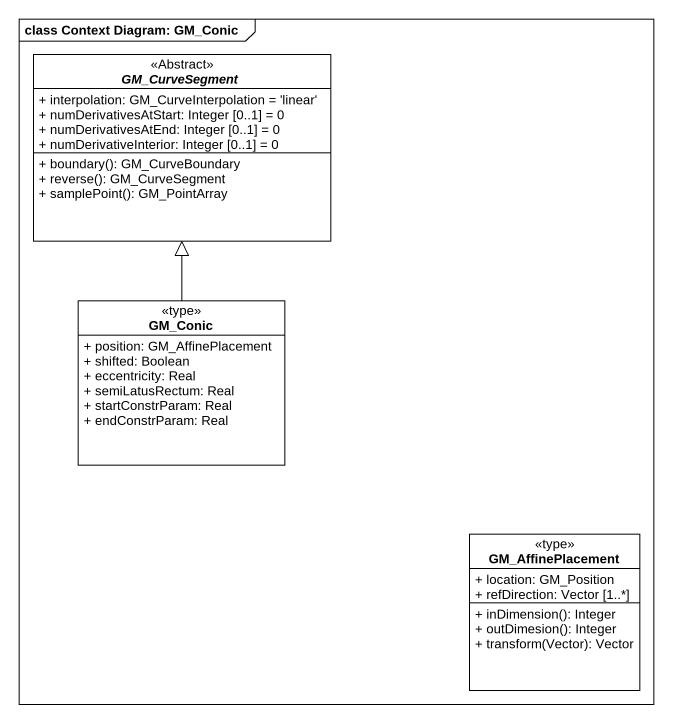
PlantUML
@startuml
mainframe class Context Diagram: GM_Conic
hide circle
hide empty members
skinparam classAttributeIconSize 0
abstract class GM_CurveSegment <<Abstract>> {
  + interpolation: GM_CurveInterpolation = 'linear'
  + numDerivativesAtStart: Integer [0..1] = 0
  + numDerivativesAtEnd: Integer [0..1] = 0
  + numDerivativeInterior: Integer [0..1] = 0
  + boundary(): GM_CurveBoundary
  + reverse(): GM_CurveSegment
  + samplePoint(): GM_PointArray
}
class GM_Conic <<type>> {
  + position: GM_AffinePlacement
  + shifted: Boolean
  + eccentricity: Real
  + semiLatusRectum: Real
  + startConstrParam: Real
  + endConstrParam: Real
}
class GM_AffinePlacement <<type>> {
  + location: GM_Position
  + refDirection: Vector [1..*]
  + inDimension(): Integer
  + outDimesion(): Integer
  + transform(Vector): Vector
}
GM_Conic -up-|> GM_CurveSegment
@enduml
